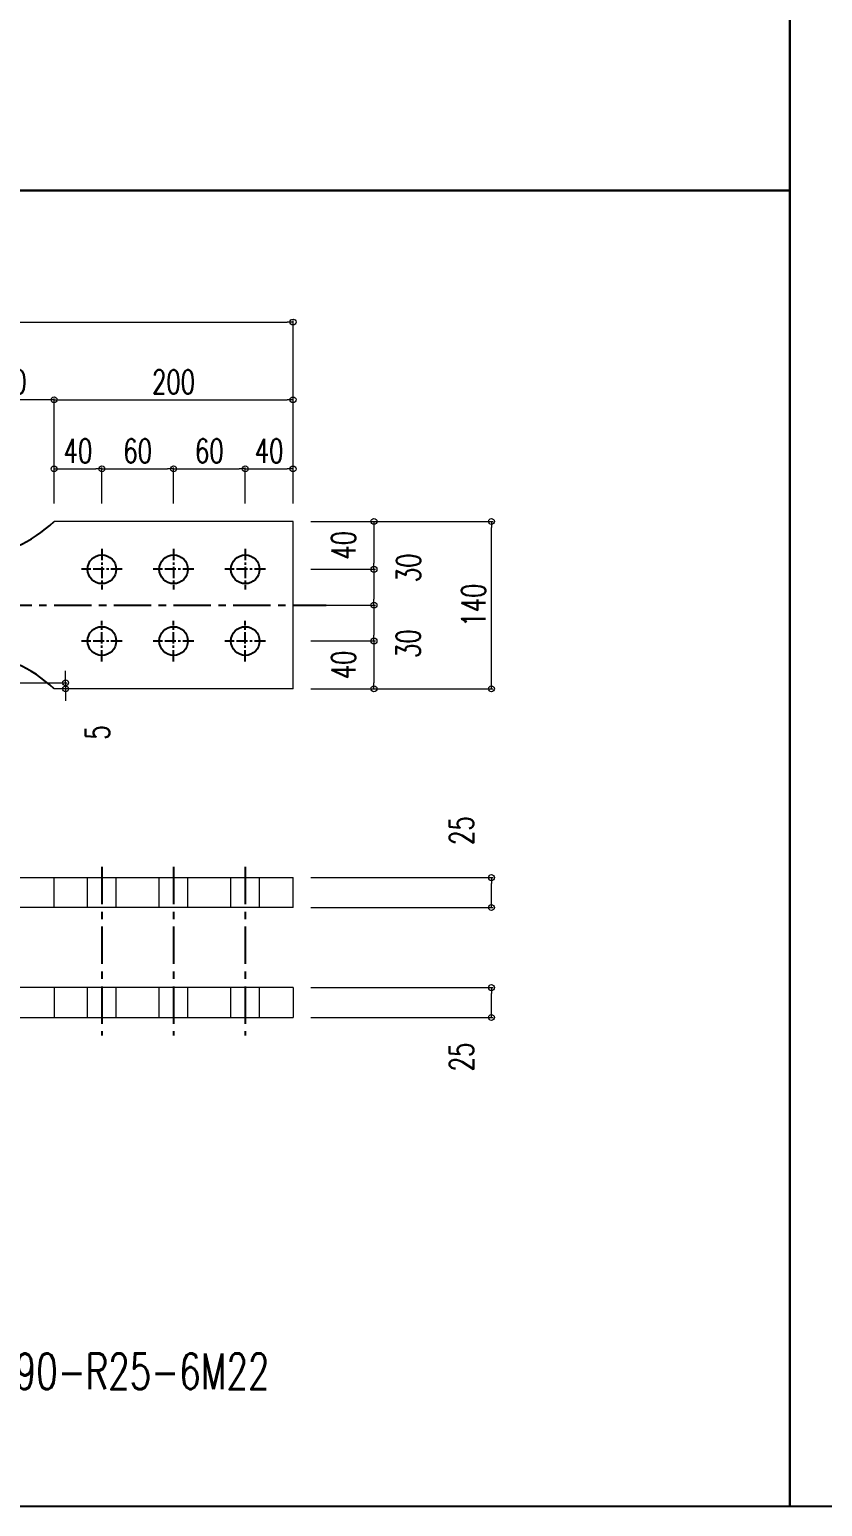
# Model space of a CAD drawing. Header units: millimetres. Extents: x -4568 to 36914, y -114 to 17788.
# Drawn here: x 24616 to 25279, y 7044 to 8279 of the extents above; entities that cross this region are included whole.
import ezdxf

# ---------------------------------------------------------------- set-up
doc = ezdxf.new("R2010")
doc.units = ezdxf.units.MM
doc.header["$LTSCALE"] = 5
doc.linetypes.add('ACAD_ISO03W100', pattern=[30, 12, -18])
doc.linetypes.add('CENTER1', pattern=[10, 6.25, -1.25, 1.25, -1.25])
doc.layers.get('0').update_dxf_attribs({"color": 255})
doc.layers.get('DEFPOINTS').update_dxf_attribs({"color": 255})
for name, color, linetype in [('01', 7, 'Continuous'), ('寸法', 4, 'Continuous'), ('補助線', 7, 'ACAD_ISO03W100'), ('金物', 142, 'Continuous')]:
    doc.layers.add(name, color=color, linetype=linetype)
doc.styles.add('KANJI', font='simplex.shx', dxfattribs={"width": 0.7, "bigfont": 'extfont2.shx'})
doc.styles.add('SUNPOU2', font='simplex.shx', dxfattribs={"width": 0.7, "height": 50, "bigfont": 'extfont2.shx'})
doc.dimstyles.new('一般寸法-小さめ', dxfattribs={"dimscale": 10, "dimtxt": 2, "dimasz": 0.5, "dimexe": 0.125, "dimexo": 1.5, "dimgap": 0.5, "dimtad": 1, "dimtxsty": 'KANJI', "dimblk": 'ORIGIN', "dimcen": 0, "dimclrd": 256, "dimclre": 256, "dimclrt": 256, "dimadec": 0, "dimazin": 0, "dimtfac": 1, "dimtmove": 2, "dimatfit": 2, "dimfxl": 0, "dimtolj": 2, "dimlwd": 5, "dimlwe": 5, "dimarcsym": 0})

# ---------------------------------------------------------------- blocks, each defined once
blk = doc.blocks.new('_Origin')
at = {"color": 0, "linetype": 'ByBlock', "lineweight": -2}
blk.add_line((0, 0), (-1, 0), dxfattribs=at)
blk.add_circle((0, 0), 0.5, dxfattribs=at)
blk = doc.blocks.new('*D367')
at = {"layer": 'DEFPOINTS', "color": 0, "transparency": 16777216}
for p in [(24566.1, 7969.4), (24636.1, 7869.1), (24566.1, 7837.6)]:
    blk.add_point(p, dxfattribs=at)
at = {"layer": '寸法', "lineweight": 5, "transparency": 16777216}
for p, q in [((24566.1, 7852.6), (24566.1, 7970.6)), ((24636.1, 7884.1), (24636.1, 7970.6)), ((24631.1, 7969.4), (24571.1, 7969.4))]:
    blk.add_line(p, q, dxfattribs=at)
at = {"layer": '寸法', "lineweight": 5, "transparency": 16777216, "xscale": 5, "yscale": 5, "zscale": 5, "rotation": 180}
blk.add_blockref('_Origin', (24566.1, 7969.4), dxfattribs=at)
at = {"layer": '寸法', "lineweight": 5, "transparency": 16777216, "xscale": 5, "yscale": 5, "zscale": 5}
blk.add_blockref('_Origin', (24636.1, 7969.4), dxfattribs=at)
at = {"layer": '寸法', "transparency": 16777216, "insert": (24601.1, 7984.4), "char_height": 20, "attachment_point": 5, "style": 'KANJI'}
blk.add_mtext('\\A2;70', dxfattribs=at)
blk = doc.blocks.new('*D528')
at = {"layer": 'DEFPOINTS', "color": 0, "transparency": 16777216}
for p in [(24836.1, 7569.6), (25002.2, 7569.6), (24836.1, 7544.6)]:
    blk.add_point(p, dxfattribs=at)
at = {"layer": '寸法', "lineweight": 5, "transparency": 16777216}
for p, q in [((24851.1, 7569.6), (25003.5, 7569.6)), ((25002.2, 7549.6), (25002.2, 7564.6)), ((24851.1, 7544.6), (25003.5, 7544.6))]:
    blk.add_line(p, q, dxfattribs=at)
at = {"layer": '寸法', "lineweight": 5, "transparency": 16777216, "xscale": 5, "yscale": 5, "zscale": 5}
for p, rotation in [((25002.2, 7569.6), 90), ((25002.2, 7544.6), 270)]:
    blk.add_blockref('_Origin', p, dxfattribs=dict(at, rotation=rotation))
at = {"layer": '寸法', "transparency": 16777216, "insert": (24977.2, 7609), "char_height": 20, "attachment_point": 5, "rotation": 90, "style": 'KANJI'}
blk.add_mtext('\\A2;25', dxfattribs=at)
blk = doc.blocks.new('*D372')
at = {"layer": 'DEFPOINTS', "color": 0, "transparency": 16777216}
for p in [(24836.1, 7477.6), (25002.2, 7477.6), (24836.1, 7452.6)]:
    blk.add_point(p, dxfattribs=at)
at = {"layer": '寸法', "lineweight": 5, "transparency": 16777216}
for p, q in [((24851.1, 7477.6), (25003.5, 7477.6)), ((25002.2, 7457.6), (25002.2, 7472.6)), ((24851.1, 7452.6), (25003.5, 7452.6))]:
    blk.add_line(p, q, dxfattribs=at)
at = {"layer": '寸法', "lineweight": 5, "transparency": 16777216, "xscale": 5, "yscale": 5, "zscale": 5}
for p, rotation in [((25002.2, 7477.6), 90), ((25002.2, 7452.6), 270)]:
    blk.add_blockref('_Origin', p, dxfattribs=dict(at, rotation=rotation))
at = {"layer": '寸法', "transparency": 16777216, "insert": (24977.2, 7419.6), "char_height": 20, "attachment_point": 5, "rotation": 90, "style": 'KANJI'}
blk.add_mtext('\\A2;25', dxfattribs=at)
blk = doc.blocks.new('*D373')
at = {"layer": 'DEFPOINTS', "color": 0, "transparency": 16777216}
for p in [(24836.1, 7867.6), (25002.2, 7867.6), (24836.1, 7727.6)]:
    blk.add_point(p, dxfattribs=at)
at = {"layer": '寸法', "lineweight": 5, "transparency": 16777216}
for p, q in [((24851.1, 7867.6), (25003.5, 7867.6)), ((25002.2, 7732.6), (25002.2, 7862.6)), ((24851.1, 7727.6), (25003.5, 7727.6))]:
    blk.add_line(p, q, dxfattribs=at)
at = {"layer": '寸法', "lineweight": 5, "transparency": 16777216, "xscale": 5, "yscale": 5, "zscale": 5}
for p, rotation in [((25002.2, 7867.6), 90), ((25002.2, 7727.6), 270)]:
    blk.add_blockref('_Origin', p, dxfattribs=dict(at, rotation=rotation))
at = {"layer": '寸法', "transparency": 16777216, "insert": (24987.2, 7797.6), "char_height": 20, "attachment_point": 5, "rotation": 90, "style": 'KANJI'}
blk.add_mtext('\\A2;140', dxfattribs=at)
blk = doc.blocks.new('*D531')
at = {"layer": 'DEFPOINTS', "color": 0, "transparency": 16777216}
for p in [(24836.1, 7969.4), (24636.1, 7869.1), (24836.1, 7867.6)]:
    blk.add_point(p, dxfattribs=at)
at = {"layer": '寸法', "lineweight": 5, "transparency": 16777216}
for p, q in [((24636.1, 7884.1), (24636.1, 7970.6)), ((24836.1, 7882.6), (24836.1, 7970.6)), ((24641.1, 7969.4), (24831.1, 7969.4))]:
    blk.add_line(p, q, dxfattribs=at)
at = {"layer": '寸法', "lineweight": 5, "transparency": 16777216, "xscale": 5, "yscale": 5, "zscale": 5, "rotation": 180}
blk.add_blockref('_Origin', (24636.1, 7969.4), dxfattribs=at)
at = {"layer": '寸法', "lineweight": 5, "transparency": 16777216, "xscale": 5, "yscale": 5, "zscale": 5}
blk.add_blockref('_Origin', (24836.1, 7969.4), dxfattribs=at)
at = {"layer": '寸法', "transparency": 16777216, "insert": (24736.1, 7984.4), "char_height": 20, "attachment_point": 5, "style": 'KANJI'}
blk.add_mtext('\\A2;200', dxfattribs=at)
blk = doc.blocks.new('*D377')
at = {"layer": 'DEFPOINTS', "color": 0, "transparency": 16777216}
for p in [(24836.1, 7867.6), (24836.1, 7827.6), (24903.8, 7827.6)]:
    blk.add_point(p, dxfattribs=at)
at = {"layer": '寸法', "lineweight": 5, "transparency": 16777216}
for p, q in [((24851.1, 7867.6), (24905, 7867.6)), ((24903.8, 7862.6), (24903.8, 7832.6)), ((24851.1, 7827.6), (24905, 7827.6))]:
    blk.add_line(p, q, dxfattribs=at)
at = {"layer": '寸法', "lineweight": 5, "transparency": 16777216, "xscale": 5, "yscale": 5, "zscale": 5}
for p, rotation in [((24903.8, 7867.6), 90), ((24903.8, 7827.6), 270)]:
    blk.add_blockref('_Origin', p, dxfattribs=dict(at, rotation=rotation))
at = {"layer": '寸法', "transparency": 16777216, "insert": (24878.4, 7847.6), "char_height": 20, "attachment_point": 5, "rotation": 90, "style": 'KANJI'}
blk.add_mtext('\\A2;40', dxfattribs=at)
blk = doc.blocks.new('*D378')
at = {"layer": 'DEFPOINTS', "color": 0, "transparency": 16777216}
for p in [(24836.1, 7767.6), (24836.1, 7727.6), (24903.8, 7727.6)]:
    blk.add_point(p, dxfattribs=at)
at = {"layer": '寸法', "lineweight": 5, "transparency": 16777216}
for p, q in [((24851.1, 7767.6), (24905, 7767.6)), ((24903.8, 7762.6), (24903.8, 7732.6)), ((24851.1, 7727.6), (24905, 7727.6))]:
    blk.add_line(p, q, dxfattribs=at)
at = {"layer": '寸法', "lineweight": 5, "transparency": 16777216, "xscale": 5, "yscale": 5, "zscale": 5}
for p, rotation in [((24903.8, 7767.6), 90), ((24903.8, 7727.6), 270)]:
    blk.add_blockref('_Origin', p, dxfattribs=dict(at, rotation=rotation))
at = {"layer": '寸法', "transparency": 16777216, "insert": (24878.4, 7747.6), "char_height": 20, "attachment_point": 5, "rotation": 90, "style": 'KANJI'}
blk.add_mtext('\\A2;40', dxfattribs=at)
blk = doc.blocks.new('*D533')
at = {"layer": 'DEFPOINTS', "color": 0, "transparency": 16777216}
for p in [(24566.1, 7732.6), (24636.1, 7727.6), (24645.7, 7727.6)]:
    blk.add_point(p, dxfattribs=at)
at = {"layer": '寸法', "lineweight": 5, "transparency": 16777216}
for p, q in [((24645.7, 7737.6), (24645.7, 7742.6)), ((24581.1, 7732.6), (24647, 7732.6)), ((24645.7, 7732.6), (24645.7, 7727.6)), ((24651.1, 7727.6), (24647, 7727.6)), ((24645.7, 7722.6), (24645.7, 7717.6))]:
    blk.add_line(p, q, dxfattribs=at)
at = {"layer": '寸法', "lineweight": 5, "transparency": 16777216, "xscale": 5, "yscale": 5, "zscale": 5}
for p, rotation in [((24645.7, 7732.6), 270), ((24645.7, 7727.6), 90)]:
    blk.add_blockref('_Origin', p, dxfattribs=dict(at, rotation=rotation))
at = {"layer": '寸法', "transparency": 16777216, "insert": (24672.5, 7691.1), "char_height": 20, "attachment_point": 5, "rotation": 90, "style": 'KANJI'}
blk.add_mtext('\\A2;5', dxfattribs=at)
blk = doc.blocks.new('*D388')
at = {"layer": 'DEFPOINTS', "color": 0, "transparency": 16777216}
for p in [(24836.1, 8034.4), (24836.1, 7869.1), (24186.1, 7836.8)]:
    blk.add_point(p, dxfattribs=at)
at = {"layer": '寸法', "lineweight": 5, "transparency": 16777216}
for p, q in [((24186.1, 7851.8), (24186.1, 8035.6)), ((24191.1, 8034.4), (24831.1, 8034.4)), ((24836.1, 7884.1), (24836.1, 8035.6))]:
    blk.add_line(p, q, dxfattribs=at)
at = {"layer": '寸法', "lineweight": 5, "transparency": 16777216, "xscale": 5, "yscale": 5, "zscale": 5, "rotation": 180}
blk.add_blockref('_Origin', (24186.1, 8034.4), dxfattribs=at)
at = {"layer": '寸法', "lineweight": 5, "transparency": 16777216, "xscale": 5, "yscale": 5, "zscale": 5}
blk.add_blockref('_Origin', (24836.1, 8034.4), dxfattribs=at)
at = {"layer": '寸法', "transparency": 16777216, "insert": (24511.1, 8049.4), "char_height": 20, "attachment_point": 5, "style": 'KANJI'}
blk.add_mtext('\\A2;650', dxfattribs=at)
blk = doc.blocks.new('*D391')
at = {"layer": 'DEFPOINTS', "color": 0, "transparency": 16777216}
for p in [(24676.1, 7911.6), (24636.1, 7867.6), (24676.1, 7867.6)]:
    blk.add_point(p, dxfattribs=at)
at = {"layer": '寸法', "lineweight": 5, "transparency": 16777216}
for p, q in [((24636.1, 7882.6), (24636.1, 7912.8)), ((24641.1, 7911.6), (24671.1, 7911.6)), ((24676.1, 7882.6), (24676.1, 7912.8))]:
    blk.add_line(p, q, dxfattribs=at)
at = {"layer": '寸法', "lineweight": 5, "transparency": 16777216, "xscale": 5, "yscale": 5, "zscale": 5, "rotation": 180}
blk.add_blockref('_Origin', (24636.1, 7911.6), dxfattribs=at)
at = {"layer": '寸法', "lineweight": 5, "transparency": 16777216, "xscale": 5, "yscale": 5, "zscale": 5}
blk.add_blockref('_Origin', (24676.1, 7911.6), dxfattribs=at)
at = {"layer": '寸法', "transparency": 16777216, "insert": (24656.1, 7926.6), "char_height": 20, "attachment_point": 5, "style": 'KANJI'}
blk.add_mtext('\\A2;40', dxfattribs=at)
blk = doc.blocks.new('*D392')
at = {"layer": 'DEFPOINTS', "color": 0, "transparency": 16777216}
for p in [(24796.1, 7911.6), (24736.1, 7867.6), (24796.1, 7867.6)]:
    blk.add_point(p, dxfattribs=at)
at = {"layer": '寸法', "lineweight": 5, "transparency": 16777216}
for p, q in [((24736.1, 7882.6), (24736.1, 7912.8)), ((24741.1, 7911.6), (24791.1, 7911.6)), ((24796.1, 7882.6), (24796.1, 7912.8))]:
    blk.add_line(p, q, dxfattribs=at)
at = {"layer": '寸法', "lineweight": 5, "transparency": 16777216, "xscale": 5, "yscale": 5, "zscale": 5, "rotation": 180}
blk.add_blockref('_Origin', (24736.1, 7911.6), dxfattribs=at)
at = {"layer": '寸法', "lineweight": 5, "transparency": 16777216, "xscale": 5, "yscale": 5, "zscale": 5}
blk.add_blockref('_Origin', (24796.1, 7911.6), dxfattribs=at)
at = {"layer": '寸法', "transparency": 16777216, "insert": (24766.1, 7926.6), "char_height": 20, "attachment_point": 5, "style": 'KANJI'}
blk.add_mtext('\\A2;60', dxfattribs=at)
blk = doc.blocks.new('*D393')
at = {"layer": 'DEFPOINTS', "color": 0, "transparency": 16777216}
for p in [(24736.1, 7911.6), (24676.1, 7867.6), (24736.1, 7867.6)]:
    blk.add_point(p, dxfattribs=at)
at = {"layer": '寸法', "lineweight": 5, "transparency": 16777216}
for p, q in [((24676.1, 7882.6), (24676.1, 7912.8)), ((24681.1, 7911.6), (24731.1, 7911.6)), ((24736.1, 7882.6), (24736.1, 7912.8))]:
    blk.add_line(p, q, dxfattribs=at)
at = {"layer": '寸法', "lineweight": 5, "transparency": 16777216, "xscale": 5, "yscale": 5, "zscale": 5, "rotation": 180}
blk.add_blockref('_Origin', (24676.1, 7911.6), dxfattribs=at)
at = {"layer": '寸法', "lineweight": 5, "transparency": 16777216, "xscale": 5, "yscale": 5, "zscale": 5}
blk.add_blockref('_Origin', (24736.1, 7911.6), dxfattribs=at)
at = {"layer": '寸法', "transparency": 16777216, "insert": (24706.1, 7926.6), "char_height": 20, "attachment_point": 5, "style": 'KANJI'}
blk.add_mtext('\\A2;60', dxfattribs=at)
blk = doc.blocks.new('*D394')
at = {"layer": 'DEFPOINTS', "color": 0, "transparency": 16777216}
for p in [(24836.1, 7911.6), (24796.1, 7867.6), (24836.1, 7867.6)]:
    blk.add_point(p, dxfattribs=at)
at = {"layer": '寸法', "lineweight": 5, "transparency": 16777216}
for p, q in [((24796.1, 7882.6), (24796.1, 7912.8)), ((24801.1, 7911.6), (24831.1, 7911.6)), ((24836.1, 7882.6), (24836.1, 7912.8))]:
    blk.add_line(p, q, dxfattribs=at)
at = {"layer": '寸法', "lineweight": 5, "transparency": 16777216, "xscale": 5, "yscale": 5, "zscale": 5, "rotation": 180}
blk.add_blockref('_Origin', (24796.1, 7911.6), dxfattribs=at)
at = {"layer": '寸法', "lineweight": 5, "transparency": 16777216, "xscale": 5, "yscale": 5, "zscale": 5}
blk.add_blockref('_Origin', (24836.1, 7911.6), dxfattribs=at)
at = {"layer": '寸法', "transparency": 16777216, "insert": (24816.1, 7926.6), "char_height": 20, "attachment_point": 5, "style": 'KANJI'}
blk.add_mtext('\\A2;40', dxfattribs=at)
blk = doc.blocks.new('*D395')
at = {"layer": 'DEFPOINTS', "color": 0, "transparency": 16777216}
for p in [(24836.1, 7827.6), (24836.1, 7797.6), (24903.8, 7797.6)]:
    blk.add_point(p, dxfattribs=at)
at = {"layer": '寸法', "lineweight": 5, "transparency": 16777216}
for p, q in [((24851.1, 7827.6), (24905, 7827.6)), ((24903.8, 7822.6), (24903.8, 7802.6)), ((24851.1, 7797.6), (24905, 7797.6))]:
    blk.add_line(p, q, dxfattribs=at)
at = {"layer": '寸法', "lineweight": 5, "transparency": 16777216, "xscale": 5, "yscale": 5, "zscale": 5}
for p, rotation in [((24903.8, 7827.6), 90), ((24903.8, 7797.6), 270)]:
    blk.add_blockref('_Origin', p, dxfattribs=dict(at, rotation=rotation))
at = {"layer": '寸法', "transparency": 16777216, "insert": (24932.8, 7828.8), "char_height": 20, "attachment_point": 5, "rotation": 90, "style": 'KANJI'}
blk.add_mtext('\\A2;30', dxfattribs=at)
blk = doc.blocks.new('*D396')
at = {"layer": 'DEFPOINTS', "color": 0, "transparency": 16777216}
for p in [(24836.1, 7797.6), (24836.1, 7767.6), (24903.8, 7767.6)]:
    blk.add_point(p, dxfattribs=at)
at = {"layer": '寸法', "lineweight": 5, "transparency": 16777216}
for p, q in [((24851.1, 7797.6), (24905, 7797.6)), ((24903.8, 7792.6), (24903.8, 7772.6)), ((24851.1, 7767.6), (24905, 7767.6))]:
    blk.add_line(p, q, dxfattribs=at)
at = {"layer": '寸法', "lineweight": 5, "transparency": 16777216, "xscale": 5, "yscale": 5, "zscale": 5}
for p, rotation in [((24903.8, 7797.6), 90), ((24903.8, 7767.6), 270)]:
    blk.add_blockref('_Origin', p, dxfattribs=dict(at, rotation=rotation))
at = {"layer": '寸法', "transparency": 16777216, "insert": (24932.5, 7765.4), "char_height": 20, "attachment_point": 5, "rotation": 90, "style": 'KANJI'}
blk.add_mtext('\\A2;30', dxfattribs=at)

msp = doc.modelspace()

# ---------------------------------------------------------------- linework, layer by layer
at = {"layer": '01', "ltscale": 2}
for points in [[(23851.831, 9395.081), (25251.831, 9395.081), (25251.831, 8144.619), (23851.831, 8144.619)], [(25251.831, 9395.081), (26651.831, 9395.081), (26651.831, 7043.501), (25251.831, 7043.501)], [(23851.831, 8144.619), (25251.831, 8144.619), (25251.831, 7043.501), (23851.831, 7043.501)]]:
    msp.add_lwpolyline(points, close=True, dxfattribs=at)
at = {"layer": '寸法', "linetype": 'CENTER1', "ltscale": 0.3}
for p, q in [((24676.106, 7844.576), (24676.106, 7810.576)), ((24736.106, 7844.576), (24736.106, 7810.576)), ((24796.106, 7844.576), (24796.106, 7810.576)), ((24693.106, 7827.576), (24659.106, 7827.576)), ((24753.106, 7827.576), (24719.106, 7827.576)), ((24813.106, 7827.576), (24779.106, 7827.576)), ((24676.106, 7750.576), (24676.106, 7784.576)), ((24736.106, 7750.576), (24736.106, 7784.576)), ((24796.106, 7750.576), (24796.106, 7784.576)), ((24693.106, 7767.576), (24659.106, 7767.576)), ((24753.106, 7767.576), (24719.106, 7767.576)), ((24813.106, 7767.576), (24779.106, 7767.576))]:
    msp.add_line(p, q, dxfattribs=at)
at = {"layer": '補助線', "lineweight": 18}
for p, q in [((24664.106, 7544.619), (24664.106, 7569.619)), ((24688.106, 7544.619), (24688.106, 7569.619)), ((24724.106, 7544.619), (24724.106, 7569.619)), ((24748.106, 7544.619), (24748.106, 7569.619)), ((24784.106, 7544.619), (24784.106, 7569.619)), ((24808.106, 7544.619), (24808.106, 7569.619)), ((24664.106, 7452.619), (24664.106, 7477.619)), ((24688.106, 7452.619), (24688.106, 7477.619)), ((24724.106, 7452.619), (24724.106, 7477.619)), ((24748.106, 7452.619), (24748.106, 7477.619)), ((24784.106, 7452.619), (24784.106, 7477.619)), ((24808.106, 7452.619), (24808.106, 7477.619))]:
    msp.add_line(p, q, dxfattribs=at)
at = {"layer": '金物', "lineweight": 18}
for p, q in [((24836.106, 7867.576), (24636.106, 7867.576)), ((24836.106, 7727.576), (24836.106, 7867.576)), ((24836.106, 7727.576), (24636.106, 7727.576)), ((24186.106, 7569.619), (24836.106, 7569.619)), ((24636.106, 7544.619), (24636.106, 7569.619)), ((24836.106, 7544.619), (24836.106, 7569.619)), ((24836.106, 7544.619), (24186.106, 7544.619)), ((24836.106, 7477.619), (24186.106, 7477.619)), ((24636.106, 7477.619), (24636.106, 7452.619)), ((24836.106, 7477.619), (24836.106, 7452.619)), ((24186.106, 7452.619), (24836.106, 7452.619))]:
    msp.add_line(p, q, dxfattribs=at)
at = {"layer": '金物', "linetype": 'CENTER1'}
for p, q in [((24186.106, 7797.576), (24863.76, 7797.576)), ((24676.106, 7578.619), (24676.106, 7437.619)), ((24736.106, 7578.619), (24736.106, 7437.619)), ((24796.106, 7578.619), (24796.106, 7437.619))]:
    msp.add_line(p, q, dxfattribs=at)
at = {"layer": '金物', "ltscale": 2.5}
for centre in [(24676.106, 7827.576), (24736.106, 7827.576), (24796.106, 7827.576), (24676.106, 7767.576), (24736.106, 7767.576), (24796.106, 7767.576)]:
    msp.add_circle(centre, 12, dxfattribs=at)
at = {"layer": '金物', "ltscale": 2}
for centre, start, end in [((24560.316, 7947.3), 274.060941, 313.550946), ((24560.316, 7647.852), 46.449054, 85.939059)]:
    msp.add_arc(centre, 110, start, end, dxfattribs=at)

# ---------------------------------------------------------------- texts
at = {"layer": '寸法', "ltscale": 2, "insert": (24551.831, 7156.602), "char_height": 30, "width": 1400, "attachment_point": 5, "style": 'SUNPOU2'}
msp.add_mtext('C400-R25-6M22  C490-R25-6M22', dxfattribs=at)

# ---------------------------------------------------------------- dimensions: what is measured, and where the dimension line sits
at = {"layer": '寸法'}
for base, p1, p2, picture, middle in [((24836.106, 8034.371), (24186.106, 7836.832), (24836.106, 7869.076), '*D388', (24511.106, 8049.371)), ((24566.106, 7969.371), (24636.106, 7869.076), (24566.106, 7837.576), '*D367', (24601.106, 7984.371)), ((24836.106, 7969.371), (24636.106, 7869.076), (24836.106, 7867.576), '*D531', (24736.106, 7984.371)), ((24676.106, 7911.599), (24636.106, 7867.576), (24676.106, 7867.576), '*D391', (24656.106, 7926.599)), ((24736.106, 7911.599), (24676.106, 7867.576), (24736.106, 7867.576), '*D393', (24706.106, 7926.599)), ((24796.106, 7911.599), (24736.106, 7867.576), (24796.106, 7867.576), '*D392', (24766.106, 7926.599)), ((24836.106, 7911.599), (24796.106, 7867.576), (24836.106, 7867.576), '*D394', (24816.106, 7926.599))]:
    dim = msp.add_linear_dim(base=base, p1=p1, p2=p2, dimstyle='一般寸法-小さめ', dxfattribs=at)
    dim.commit()
    dim.dimension.update_dxf_attribs({"geometry": picture, "text_midpoint": middle})
dim = msp.add_linear_dim(base=(25002.226, 7867.576), p1=(24836.106, 7727.576), p2=(24836.106, 7867.576), angle=270, dimstyle='一般寸法-小さめ', dxfattribs=at)
dim.commit()
dim.dimension.update_dxf_attribs({"geometry": '*D373', "text_midpoint": (24987.226, 7797.576)})
for base, p1, p2, angle, picture, middle in [((24903.76, 7827.576), (24836.106, 7867.576), (24836.106, 7827.576), 90, '*D377', (24878.354, 7847.576)), ((24903.76, 7797.576), (24836.106, 7827.576), (24836.106, 7797.576), 90, '*D395', (24932.832, 7828.78)), ((24903.76, 7767.576), (24836.106, 7797.576), (24836.106, 7767.576), 90, '*D396', (24932.499, 7765.373)), ((24903.76, 7727.576), (24836.106, 7767.576), (24836.106, 7727.576), 90, '*D378', (24878.354, 7747.576)), ((24645.732, 7727.576), (24566.106, 7732.576), (24636.106, 7727.576), 90, '*D533', (24672.473, 7691.147)), ((25002.226, 7569.619), (24836.106, 7544.619), (24836.106, 7569.619), 270, '*D528', (24977.226, 7609.036)), ((25002.226, 7477.619), (24836.106, 7452.619), (24836.106, 7477.619), 270, '*D372', (24977.226, 7419.644))]:
    dim = msp.add_linear_dim(base=base, p1=p1, p2=p2, angle=angle, dimstyle='一般寸法-小さめ', dxfattribs=at)
    dim.commit()
    dim.dimension.update_dxf_attribs({"geometry": picture, "text_midpoint": middle, "dimtype": 160})

doc.saveas('drawing.dxf')
